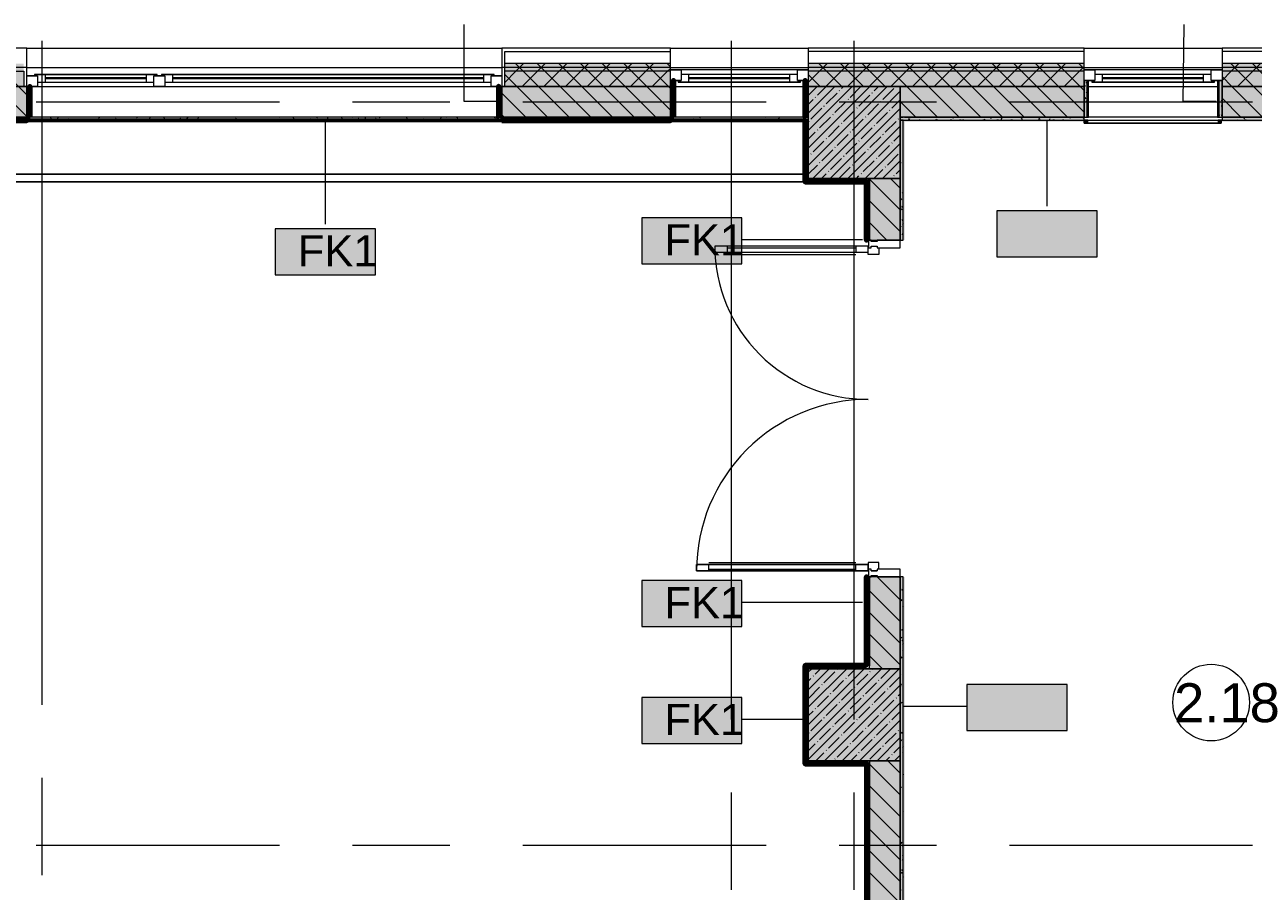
# Model space of a CAD drawing. Header units: millimetres. Extents: x -3817 to 677485, y -22715 to 103890.
# Drawn here: x 388329 to 396348, y 23766 to 29424 of the extents above; entities that cross this region are included whole.
import ezdxf

# ---------------------------------------------------------------- set-up
doc = ezdxf.new("R2010")
doc.units = ezdxf.units.MM
doc.layers.add('PDF _Геометрия', color=7, linetype='Continuous', true_color=0x1d1d1d)
doc.layers.add('PDF _Сплошная заливка', color=7, linetype='Continuous', true_color=0xffffff)
doc.layers.add('PDF _Текст', color=7, linetype='Continuous')
doc.styles.add('PDF GOST-Common', font='arial.ttf')

msp = doc.modelspace()

# ---------------------------------------------------------------- hatches: boundary and pattern name
at = {"layer": 'PDF _Сплошная заливка', "transparency": 33554559}
h = msp.add_hatch(color=256, dxfattribs=at)
h.paths.add_polyline_path([(412423.6, 29119), (412423.6, 29169), (407632.9, 29169), (407632.9, 29119), (412021.4, 29119)], flags=0)
h.paths.add_polyline_path([(405132.9, 29119), (405132.9, 29169), (403622.9, 29169), (403622.9, 29119), (404519.5, 29119)], flags=0)
h.paths.add_polyline_path([(401518.8, 29119), (401522.9, 29119), (401522.9, 29169), (396142.9, 29169), (396142.9, 29119), (400768.6, 29119)], flags=0)
h.paths.add_polyline_path([(392238.1, 29119), (392542.9, 29119), (392542.9, 29169), (391462.9, 29169), (391462.9, 29119)], flags=0)
h.paths.add_polyline_path([(383514.3, 29119), (384442.9, 29119), (384442.9, 29169), (383192.8, 29169), (383192.8, 29119)], flags=0)
h.paths.add_polyline_path([(393442.9, 29119), (395242.9, 29119), (395242.9, 29169), (393442.9, 29169)], flags=0)
h.paths.add_polyline_path([(388322.9, 29119), (388322.9, 29169), (387142.9, 29169), (387142.9, 29119), (388038.1, 29119)], flags=0)
h.paths.add_polyline_path([(376943.2, 29119), (378043.1, 29119), (378043.1, 29169), (376943.2, 29169)], flags=0)
h.paths.add_polyline_path([(376043.2, 29119), (376043.2, 29169), (374789.9, 29169), (374789.9, 29119), (376012.5, 29119)], flags=0)
h.paths.add_polyline_path([(382292.8, 29119), (382292.8, 29169), (381143.1, 29169), (381143.1, 29119), (382013.9, 29119)], flags=0)
h.paths.add_polyline_path([(371511.3, 29119), (371689.9, 29119), (371689.9, 29169), (369292.9, 29169), (369292.9, 29119), (370011, 29119)], flags=0)
h = msp.add_hatch(color=256, dxfattribs=at)
h.paths.add_polyline_path([(412423.6, 29019), (412423.6, 29119), (407632.9, 29119), (407632.9, 29019), (412021.4, 29019)], flags=0)
h.paths.add_polyline_path([(401322.9, 29019), (401522.9, 29019), (401522.9, 29119), (396142.9, 29119), (396142.9, 29019), (400822.9, 29019)], flags=0)
h.paths.add_polyline_path([(404032.9, 29019), (405132.9, 29019), (405132.9, 29119), (403622.9, 29119), (403622.9, 29019), (403769.4, 29019)], flags=0)
h.paths.add_polyline_path([(394042.9, 29019), (395242.9, 29019), (395242.9, 29119), (393442.9, 29119), (393442.9, 29019), (394016.9, 29019)], flags=0)
h.paths.add_polyline_path([(392542.9, 29019), (392542.9, 29119), (391462.9, 29119), (391462.9, 29019), (392516.6, 29019)], flags=0)
h.paths.add_polyline_path([(388038.1, 29019), (388322.9, 29019), (388322.9, 29119), (387142.9, 29119), (387142.9, 29019), (388015.4, 29019)], flags=0)
h.paths.add_polyline_path([(381143.1, 29019), (382292.8, 29019), (382292.8, 29119), (381143.1, 29119)], flags=0)
h.paths.add_polyline_path([(369342.9, 29019), (371689.9, 29019), (371689.9, 29119), (369342.9, 29119)], flags=0)
h.paths.add_polyline_path([(383514.3, 29019), (384442.9, 29019), (384442.9, 29119), (383192.8, 29119), (383192.8, 29019)], flags=0)
h.paths.add_polyline_path([(377647.7, 29019), (378043.1, 29019), (378043.1, 29119), (376943.2, 29119), (376943.2, 29019), (377512.8, 29019)], flags=0)
h.paths.add_polyline_path([(374789.9, 29019), (376043.2, 29019), (376043.2, 29119), (374789.9, 29119)], flags=0)
h = msp.add_hatch(color=256, dxfattribs=at)
h.paths.add_polyline_path([(411482.9, 28819), (411482.9, 29019), (408432.9, 29019), (408432.9, 28819), (411383.6, 28819)], flags=0)
h.paths.add_polyline_path([(404894.6, 28819), (405132.9, 28819), (405132.9, 29019), (404532.9, 29019), (404532.9, 28819), (404872.9, 28819)], flags=0)
h.paths.add_polyline_path([(407632.9, 28819), (407932.9, 28819), (407932.9, 29019), (407632.9, 29019), (407632.9, 28870)], flags=0)
h.paths.add_polyline_path([(400791.9, 28819), (400822.9, 28819), (400822.9, 29019), (398092.9, 29019), (398092.9, 28819), (400768.6, 28819)], flags=0)
h.paths.add_polyline_path([(401322.9, 28819), (401522.9, 28819), (401522.9, 29019), (401322.9, 29019), (401322.9, 28870)], flags=0)
h.paths.add_polyline_path([(397017.7, 28819), (397592.9, 28819), (397592.9, 29019), (396142.9, 29019), (396142.9, 28819)], flags=0)
h.paths.add_polyline_path([(403769.4, 28819), (404032.9, 28819), (404032.9, 29019), (403622.9, 29019), (403622.9, 28819)], flags=0)
h.paths.add_polyline_path([(394042.9, 28819), (395242.9, 28819), (395242.9, 29019), (394042.9, 29019)], flags=0)
h.paths.add_polyline_path([(384442.9, 28819), (384442.9, 29019), (383192.8, 29019), (383192.8, 28819), (383514.3, 28819)], flags=0)
h.paths.add_polyline_path([(392542.9, 28819), (392542.9, 29019), (391442.9, 29019), (391442.9, 28819), (392516.6, 28819)], flags=0)
h.paths.add_polyline_path([(387142.9, 28819), (388342.9, 28819), (388342.9, 29019), (387142.9, 29019)], flags=0)
h.paths.add_polyline_path([(381143.1, 28819), (382292.8, 28819), (382292.8, 29019), (381143.1, 29019)], flags=0)
h.paths.add_polyline_path([(377647.7, 28819), (378043.1, 28819), (378043.1, 29019), (377647.7, 29019)], flags=0)
for points in [[(388342.9, 28819), (388362.9, 28819), (388362.9, 29019), (388342.9, 29019), (388342.9, 28870)], [(394042.9, 28419), (394042.9, 29019), (393442.9, 29019), (393442.9, 28419), (394016.9, 28419)], [(393422.9, 28799), (393422.9, 28819), (388042.9, 28819), (388042.9, 28799), (393266.7, 28799)], [(393822.9, 24599), (393822.9, 24619), (393422.9, 24619), (393422.9, 24599), (393809.9, 24599)], [(393822.9, 19219), (393842.9, 19219), (393842.9, 24619), (393822.9, 24619), (393822.9, 19239)]]:
    msp.add_hatch(color=256, dxfattribs=at).paths.add_polyline_path(points)
h = msp.add_hatch(color=256, dxfattribs=at)
h.paths.add_polyline_path([(394042.9, 20719), (394062.9, 20719), (394062.9, 25819), (394042.9, 25819), (394042.9, 23730.8)], flags=0)
h.paths.add_polyline_path([(394042.9, 28017.7), (394062.9, 28017.7), (394062.9, 28799), (394042.9, 28799), (394042.9, 28402.8)], flags=0)
h = msp.add_hatch(color=256, dxfattribs=at)
h.paths.add_polyline_path([(393822.9, 25239), (393842.9, 25239), (393842.9, 25819), (393822.9, 25819), (393822.9, 25240)], flags=0)
h.paths.add_polyline_path([(393822.9, 28017.7), (393842.9, 28017.7), (393842.9, 28419), (393822.9, 28419), (393822.9, 28398)], flags=0)
h = msp.add_hatch(color=256, dxfattribs=at)
h.paths.add_polyline_path([(393842.9, 14219), (394042.9, 14219), (394042.9, 16969), (393842.9, 16969), (393842.9, 14239)], flags=0)
h.paths.add_polyline_path([(393842.9, 18419), (394042.9, 18419), (394042.9, 18619), (393842.9, 18619)], flags=0)
h.paths.add_polyline_path([(393906.7, 19219), (394042.9, 19219), (394042.9, 24619), (393842.9, 24619), (393842.9, 19219), (393906, 19219)], flags=0)
h.paths.add_polyline_path([(394042.9, 25219), (394042.9, 25819), (393842.9, 25819), (393842.9, 25219)], flags=0)
h.paths.add_polyline_path([(393842.9, 28017.7), (394042.9, 28017.7), (394042.9, 28419), (393842.9, 28419), (393842.9, 28402.8)], flags=0)

# ---------------------------------------------------------------- linework, layer by layer
at = {"layer": 'PDF _Геометрия', "color": 7, "lineweight": 9}
for points in [[(391427.3, 28920.9), (391197.9, 28920.9), (391197.9, 29423.8)], [(396105.2, 28920.8), (395888.5, 28920.8), (395896.7, 29423.8)], [(391462.9, 29019), (392238.1, 29019), (392542.9, 29019), (391747.7, 29019), (391462.9, 29019), (391442.9, 29019), (391462.9, 29019), (391462.9, 29119), (391462.9, 29169), (391462.9, 29249), (392238.1, 29249), (392542.9, 29249)], [(395242.9, 29249), (393442.9, 29249)], [(401522.9, 29249), (396142.9, 29249)], [(388342.9, 29144), (387142.9, 29144)], [(387142.9, 29119), (388038.1, 29119), (388322.9, 29119), (388322.9, 29019), (388342.9, 29019), (388322.9, 29019), (387447.7, 29019), (387142.9, 29019), (388038.1, 29019), (388322.9, 29019)], [(392542.9, 29144), (391442.9, 29144)], [(392542.9, 29169), (392238.1, 29169), (391462.9, 29169)], [(392542.9, 29119), (392238.1, 29119), (391462.9, 29119)], [(395242.9, 29169), (393442.9, 29169)], [(395242.9, 29144), (393442.9, 29144)], [(395242.9, 29119), (393442.9, 29119)], [(401522.9, 29169), (396142.9, 29169)], [(401522.9, 29144), (396142.9, 29144)], [(401522.9, 29119), (396142.9, 29119)], [(400791.9, 28819), (398092.9, 28819), (398092.9, 28519), (397592.9, 28519), (397592.9, 28819), (397592.9, 29019), (396142.9, 29019), (397592.9, 29019), (398092.9, 29019), (400822.9, 29019), (401322.9, 29019), (401522.9, 29019), (401322.9, 29019), (401322.9, 28819), (401322.9, 28519), (400822.9, 28519), (400822.9, 28819)], [(390291.3, 28792.2), (390291.3, 28120.6)], [(394062.9, 28017.7), (394062.9, 28799)], [(395000.6, 28794.5), (395000.6, 28238.7)], [(395242.9, 28780), (396137.4, 28780), (395242.9, 28780), (395242.9, 28800), (396137.4, 28800), (396137.4, 28780), (396137.4, 28790)], [(396142.9, 28799), (397298.5, 28799)], [(393422.9, 28399), (393822.9, 28399)], [(393796.8, 28019.8), (393009.9, 28019.8)], [(394042.9, 20719), (394042.9, 24619), (394042.9, 25219), (394042.9, 25819), (394042.9, 25219), (393842.9, 25219), (393842.9, 25239), (393842.9, 25819), (393842.9, 25239)], [(397983.9, 20739), (394071.9, 20739), (394062.9, 20739), (394062.9, 25819)], [(393796.8, 25652.6), (393009.9, 25652.6)], [(393821.9, 25239), (393442.9, 25239)], [(393842.9, 25219), (393442.9, 25219), (393442.9, 24619), (393842.9, 24619), (394042.9, 24619), (394042.9, 20719), (394062.9, 20719), (397992.9, 20719), (398012.9, 20719), (398092.9, 20719), (400822.9, 20719), (398092.9, 20719), (398092.9, 20739), (398092.9, 21769), (398092.9, 20739)], [(394067.4, 24974.3), (394478.3, 24974.3)], [(393422.4, 24889.2), (393009.9, 24889.2)], [(393422.9, 24599), (393809.9, 24599), (393822.9, 24599)], [(393822.9, 24598), (393822.9, 19239)]]:
    msp.add_lwpolyline(points, dxfattribs=at)
at = {"layer": 'PDF _Геометрия', "color": 253, "lineweight": 9, "true_color": 0xaaaaaa}
for points in [[(388442.9, 24983.7), (388442.9, 26817.1), (388442.9, 29317.1)], [(392942.9, 24888.6), (392942.9, 26817.1), (392942.9, 29317.1)], [(393742.9, 24888.6), (393742.9, 26817.1), (393742.9, 29317.1)], [(393442.9, 29129), (392542.9, 29129)], [(396142.9, 29129), (395242.9, 29129)], [(388412.9, 29089), (388342.9, 29089)], [(388462.9, 29079), (389122.9, 29079)], [(389122.9, 29069), (388462.9, 29069)], [(389242.9, 29089), (389172.9, 29089)], [(389292.9, 29079), (391322.9, 29079)], [(391322.9, 29069), (389292.9, 29069)], [(391442.9, 29089), (391372.9, 29089)], [(392542.9, 29059), (392612.9, 29059)], [(392662.9, 29079), (393322.9, 29079)], [(393322.9, 29069), (392662.9, 29069)], [(393372.9, 29059), (393442.9, 29059)], [(395242.9, 29059), (395312.9, 29059)], [(395362.9, 29079), (396022.9, 29079)], [(396022.9, 29069), (395362.9, 29069)], [(396072.9, 29059), (396142.9, 29059)], [(388342.9, 29019), (388362.9, 29019)], [(388363.9, 29019), (391421.9, 29019)], [(391422.9, 29019), (391442.9, 29019)], [(388405, 28919), (389992.5, 28919)], [(390468.8, 28919), (391103.8, 28919)], [(391580, 28919), (393167.5, 28919)], [(393643.8, 28919), (394278.8, 28919)], [(394755, 28919), (396342.5, 28919)], [(392912.9, 27977.7), (392912.9, 27937.7)], [(392912.9, 27967.7), (393752.9, 27967.7)], [(392912.9, 27923.7), (393752.9, 27923.7)], [(393752.9, 27977.7), (393752.9, 27937.7)], [(393902.9, 27967.7), (393902.9, 27922.7), (393832.9, 27922.7), (393832.9, 27977.7), (393835.9, 27977.7)], [(393852.9, 27977.7), (393892.9, 27977.7)], [(392794.2, 25913), (393752.9, 25913)], [(393902.9, 25869), (393902.9, 25914), (393832.9, 25914), (393832.9, 25859), (393835.9, 25859)], [(392794.2, 25859), (392794.2, 25899)], [(392794.2, 25869), (393752.9, 25869)], [(393752.9, 25859), (393752.9, 25899)], [(393852.9, 25859), (393892.9, 25859)], [(388442.9, 23872.4), (388442.9, 24507.4)], [(392942.9, 23777.3), (392942.9, 24412.3)], [(393742.9, 23777.3), (393742.9, 24412.3)], [(388405, 24069), (389992.5, 24069)], [(390468.8, 24069), (391103.8, 24069)], [(391580, 24069), (393167.5, 24069)], [(393643.8, 24069), (394278.8, 24069)], [(394755, 24069), (396342.5, 24069)]]:
    msp.add_lwpolyline(points, dxfattribs=at)
at = {"layer": 'PDF _Геометрия', "color": 9, "lineweight": 9, "true_color": 0xc0c0c0}
for points in [[(388063.9, 28819), (388342.9, 28819), (388342.9, 29019), (388342.9, 29269), (387142.9, 29269), (387142.9, 29019), (387142.9, 28819), (382042.9, 28819), (382042.9, 28799), (382042.9, 28419), (381442.9, 28419), (381442.9, 28819), (382062.9, 28819)], [(388342.9, 29019), (388342.9, 29269), (391442.9, 29269), (391442.9, 29019)], [(392542.9, 29059), (392542.9, 29269), (393442.9, 29269), (393442.9, 29059)], [(394071.9, 28819), (395242.9, 28819), (395242.9, 29019), (395242.9, 29269), (393442.9, 29269), (393442.9, 29019), (394042.9, 29019), (394042.9, 28819), (394062.9, 28819)], [(395242.9, 29059), (395242.9, 29269), (396142.9, 29269), (396142.9, 29059)], [(401522.9, 29269), (396142.9, 29269), (396142.9, 29019), (396142.9, 28819), (397592.9, 28819)], [(388363.9, 29019), (391421.9, 29019)], [(392563.9, 29019), (393421.9, 29019)], [(395271.9, 29019), (396113.9, 29019)], [(394062.9, 28799), (394042.9, 28799), (394042.9, 28419), (393842.9, 28419), (393822.9, 28419), (393442.9, 28419), (393442.9, 28819), (393422.9, 28819), (388042.9, 28819), (388042.9, 28799), (388042.9, 28419), (387442.9, 28419), (387442.9, 28819), (388062.9, 28819)], [(387442.9, 28399), (388042.9, 28399), (388062.9, 28399), (388062.9, 28799), (393422.9, 28799), (393422.9, 28419), (393422.9, 28399)], [(391442.9, 28799), (388342.9, 28799)], [(391421.9, 28819), (388363.9, 28819)], [(393422.9, 28799), (392542.9, 28799)], [(393421.9, 28819), (393266.7, 28819)], [(396113.9, 28819), (395271.9, 28819)], [(397318.5, 28819), (396142.9, 28819), (396142.9, 28799), (396137.4, 28799)], [(388063.9, 28448), (393421.9, 28448), (388063.9, 28448), (388063.9, 28398)], [(388063.9, 28398), (393443.4, 28398), (388063.9, 28398)], [(393822.9, 28398), (393822.9, 28017.7), (393842.9, 28017.7), (394042.9, 28017.7), (394062.9, 28017.7)], [(394062.9, 25819), (394042.9, 25819), (393842.9, 25819), (393822.9, 25819), (393822.9, 25240)], [(393442.9, 25239), (393422.9, 25239), (393422.9, 24619), (393422.9, 24599)]]:
    msp.add_lwpolyline(points, dxfattribs=at)
for points in [[(391442.9, 29019), (391442.9, 28819), (392542.9, 28819), (392542.9, 29019), (392542.9, 29269), (391442.9, 29269)], [(392562.9, 28819), (392562.9, 29059), (392542.9, 29059), (392542.9, 28819)], [(393442.9, 28819), (393442.9, 29059), (393422.9, 29059), (393422.9, 28819)], [(395262.9, 28819), (395262.9, 29059), (395242.9, 29059), (395242.9, 28819)], [(395271.9, 28819), (395271.9, 29059), (395262.9, 29059), (395262.9, 28819)], [(396122.9, 28819), (396122.9, 29059), (396113.9, 29059), (396113.9, 28819)], [(396142.9, 28819), (396142.9, 29059), (396122.9, 29059), (396122.9, 28819)], [(388362.9, 28819), (388362.9, 29019), (388342.9, 29019), (388342.9, 28819)], [(391442.9, 28819), (391442.9, 29019), (391422.9, 29019), (391422.9, 28819)], [(395242.9, 28819), (394042.9, 28819), (394042.9, 28799), (395242.9, 28799)], [(394042.9, 24619), (393842.9, 24619), (393842.9, 19219), (393842.9, 24619), (393822.9, 24619), (393442.9, 24619), (393442.9, 25219), (393842.9, 25219), (394042.9, 25219)]]:
    msp.add_lwpolyline(points, close=True, dxfattribs=at)
at = {"layer": 'PDF _Геометрия', "lineweight": 9}
for points in [[(388342.9, 28823.1), (388147, 29019), (388047, 29119), (387997, 29169)], [(388342.9, 28964.5), (388288.4, 29019), (388188.4, 29119), (388138.4, 29169)], [(391462.9, 29046.6), (391535.3, 29119), (391585.3, 29169)], [(391882.5, 28819), (391682.5, 29019), (391582.5, 29119), (391532.5, 29169)], [(391576.7, 29019), (391676.7, 29119), (391726.7, 29169)], [(392023.9, 28819), (391823.9, 29019), (391723.9, 29119), (391673.9, 29169)], [(391718.1, 29019), (391818.1, 29119), (391868.1, 29169)], [(392165.4, 28819), (391965.3, 29019), (391865.4, 29119), (391815.4, 29169)], [(391859.5, 29019), (391959.5, 29119), (392009.5, 29169)], [(392306.8, 28819), (392106.8, 29019), (392006.8, 29119), (391956.8, 29169)], [(392001, 29019), (392101, 29119), (392151, 29169)], [(392448.2, 28819), (392248.2, 29019), (392148.2, 29119), (392098.2, 29169)], [(392142.4, 29019), (392242.4, 29119), (392292.4, 29169)], [(392542.9, 28865.7), (392389.6, 29019), (392289.6, 29119), (392239.6, 29169)], [(392283.8, 29019), (392383.8, 29119), (392433.8, 29169)], [(392542.9, 29007.1), (392531, 29019), (392431, 29119), (392381, 29169)], [(392425.2, 29019), (392525.2, 29119), (392542.9, 29136.7)], [(392542.9, 29148.6), (392522.5, 29169)], [(393442.9, 29046.7), (393515.2, 29119), (393565.2, 29169)], [(393662.4, 29019), (393562.4, 29119), (393512.4, 29169)], [(393556.6, 29019), (393656.6, 29119), (393706.6, 29169)], [(393803.8, 29019), (393703.8, 29119), (393653.8, 29169)], [(393698, 29019), (393798, 29119), (393848, 29169)], [(393945.2, 29019), (393845.2, 29119), (393795.2, 29169)], [(393839.4, 29019), (393939.4, 29119), (393989.4, 29169)], [(394286.7, 28819), (394086.7, 29019), (393986.7, 29119), (393936.7, 29169)], [(393980.9, 29019), (394080.9, 29119), (394130.9, 29169)], [(394428.1, 28819), (394228.1, 29019), (394128.1, 29119), (394078.1, 29169)], [(394122.3, 29019), (394222.3, 29119), (394272.3, 29169)], [(394569.5, 28819), (394369.5, 29019), (394269.5, 29119), (394219.5, 29169)], [(394263.7, 29019), (394363.7, 29119), (394413.7, 29169)], [(394710.9, 28819), (394510.9, 29019), (394410.9, 29119), (394360.9, 29169)], [(394405.1, 29019), (394505.1, 29119), (394555.1, 29169)], [(394852.4, 28819), (394652.4, 29019), (394552.4, 29119), (394502.4, 29169)], [(394546.6, 29019), (394646.6, 29119), (394696.6, 29169)], [(394993.8, 28819), (394793.8, 29019), (394693.8, 29119), (394643.8, 29169)], [(394688, 29019), (394788, 29119), (394838, 29169)], [(395135.2, 28819), (394935.2, 29019), (394835.2, 29119), (394785.2, 29169)], [(394829.4, 29019), (394929.4, 29119), (394979.4, 29169)], [(395242.9, 28852.7), (395076.6, 29019), (394976.6, 29119), (394926.6, 29169)], [(394970.8, 29019), (395070.8, 29119), (395120.8, 29169)], [(395242.9, 28994.2), (395218, 29019), (395118, 29119), (395068, 29169)], [(395112.2, 29019), (395212.2, 29119), (395242.9, 29149.7)], [(395242.9, 29135.6), (395209.5, 29169)], [(396142.9, 29059.7), (396202.2, 29119), (396252.2, 29169)], [(396549.4, 28819), (396349.4, 29019), (396249.4, 29119), (396199.4, 29169)], [(396243.6, 29019), (396343.6, 29119), (396393.6, 29169)], [(396690.8, 28819), (396490.8, 29019), (396390.8, 29119), (396340.8, 29169)], [(391741.1, 28819), (391541.1, 29019), (391462.9, 29097.2)], [(393521, 29019), (393442.9, 29097.1)], [(396408, 28819), (396208, 29019), (396142.9, 29084.1)], [(391599.7, 28819), (391442.9, 28975.8)], [(393442.9, 28960.1), (393501.8, 29019)], [(393442.9, 28846.1), (393615.8, 29019)], [(393442.9, 28732), (393729.9, 29019)], [(393442.9, 28618), (393843.9, 29019)], [(393442.9, 28503.9), (393958, 29019)], [(393472, 28419), (394042.9, 28989.9)], [(393488.5, 28948.7), (393490.9, 28951)], [(393502.7, 28962.9), (393558.8, 29019)], [(393559.8, 28905.9), (393631, 28977.2)], [(393645.3, 28991.4), (393647.7, 28993.8)], [(393659.6, 29005.7), (393672.9, 29019)], [(393716.6, 28948.7), (393786.9, 29019)], [(393773.6, 28891.7), (393844.9, 28962.9)], [(393859.1, 28977.2), (393861.5, 28979.6)], [(393873.4, 28991.4), (393901, 29019)], [(393930.4, 28934.4), (394001.7, 29005.7)], [(393442.9, 28903.1), (393474.2, 28934.4)], [(393460, 28806.1), (393531.2, 28877.4)], [(393545.5, 28891.7), (393547.9, 28894)], [(393586.1, 28419), (394042.9, 28875.8)], [(393616.8, 28848.9), (393688.1, 28920.2)], [(393702.3, 28934.4), (393704.7, 28936.8)], [(393759.3, 28877.4), (393761.7, 28879.8)], [(393830.6, 28834.6), (393901.9, 28905.9)], [(393916.2, 28920.2), (393918.5, 28922.5)], [(393987.4, 28877.4), (394042.9, 28932.8)], [(394145.2, 28819), (394042.9, 28921.4)], [(396266.6, 28819), (396142.9, 28942.7)], [(391458.2, 28819), (391442.9, 28834.4)], [(393445.7, 28791.9), (393448.1, 28794.2)], [(393517, 28749.1), (393588.3, 28820.4)], [(393602.5, 28834.6), (393604.9, 28837)], [(393673.8, 28791.9), (393745.1, 28863.1)], [(393730.8, 28734.8), (393802.1, 28806.1)], [(393816.4, 28820.4), (393818.7, 28822.7)], [(393887.7, 28777.6), (393958.9, 28848.9)], [(393944.7, 28720.6), (394016, 28791.9)], [(393973.2, 28863.1), (393975.6, 28865.5)], [(394030.2, 28806.1), (394032.6, 28808.5)], [(393442.9, 28675), (393488.5, 28720.6)], [(393502.7, 28734.8), (393505.1, 28737.2)], [(393574, 28692.1), (393645.3, 28763.3)], [(393659.6, 28777.6), (393661.9, 28780)], [(393700.1, 28419), (394042.9, 28761.8)], [(393716.6, 28720.6), (393719, 28722.9)], [(393787.9, 28677.8), (393859.1, 28749.1)], [(393873.4, 28763.3), (393875.8, 28765.7)], [(393474.2, 28592.3), (393545.5, 28663.6)], [(393559.8, 28677.8), (393562.1, 28680.2)], [(393631, 28635), (393702.3, 28706.3)], [(393688.1, 28578), (393759.3, 28649.3)], [(393773.6, 28663.6), (393776, 28665.9)], [(393814.2, 28419), (394042.9, 28647.7)], [(393844.9, 28620.8), (393916.2, 28692.1)], [(393901.9, 28563.8), (393973.2, 28635)], [(393930.4, 28706.3), (393932.8, 28708.7)], [(393987.4, 28649.3), (393989.8, 28651.7)], [(394001.7, 28663.6), (394042.9, 28704.7)], [(393442.9, 28560.9), (393445.7, 28563.8)], [(393460, 28578), (393462.3, 28580.4)], [(393531.2, 28535.2), (393602.5, 28606.5)], [(393588.3, 28478.2), (393659.6, 28549.5)], [(393616.8, 28620.8), (393619.2, 28623.2)], [(393673.8, 28563.8), (393676.2, 28566.1)], [(393745.1, 28521), (393816.4, 28592.3)], [(393830.6, 28606.5), (393833, 28608.9)], [(393887.7, 28549.5), (393890, 28551.9)], [(393958.9, 28506.7), (394030.2, 28578)], [(393442.9, 28446.9), (393502.7, 28506.7)], [(393517, 28521), (393519.4, 28523.4)], [(393645.3, 28421.2), (393716.6, 28492.5)], [(393730.8, 28506.7), (393733.2, 28509.1)], [(393802.1, 28464), (393873.4, 28535.2)], [(393871.2, 28419), (393930.4, 28478.2)], [(393928.2, 28419), (394042.9, 28533.7)], [(393944.7, 28492.5), (393947, 28494.8)], [(394016, 28449.7), (394042.9, 28476.6)], [(393529.1, 28419), (393559.8, 28449.7)], [(393574, 28464), (393576.4, 28466.3)], [(393757.2, 28419), (393773.6, 28435.5)], [(393787.9, 28449.7), (393790.2, 28452.1)], [(394042.9, 28214.3), (393842.9, 28414.3)], [(394042.9, 28355.7), (393979.6, 28419)], [(393985.3, 28419), (393987.4, 28421.2)], [(394001.7, 28435.5), (394004.1, 28437.8)], [(394042.3, 28419), (394042.9, 28419.6)], [(394042.9, 28072.8), (393842.9, 28272.8)], [(393956.6, 28017.7), (393842.9, 28131.4)], [(394042.9, 25668.7), (393892.6, 25819)], [(394042.9, 25810.1), (394034, 25819)], [(394042.9, 25527.2), (393842.9, 25727.3)], [(394042.9, 25385.8), (393842.9, 25585.8)], [(394042.9, 25244.4), (393842.9, 25444.4)], [(393926.9, 25219), (393842.9, 25303)], [(393442.9, 25196.5), (393465.4, 25219)], [(393442.9, 25082.4), (393579.5, 25219)], [(393442.9, 24968.4), (393693.5, 25219)], [(393442.9, 24854.3), (393807.6, 25219)], [(393442.9, 24740.3), (393921.6, 25219)], [(393442.9, 24626.2), (394035.7, 25219)], [(393488.5, 25185.1), (393522.4, 25219)], [(393545.5, 25128), (393616.8, 25199.3)], [(393631, 25213.6), (393633.4, 25215.9)], [(393702.3, 25170.8), (393750.5, 25219)], [(393759.3, 25113.8), (393830.6, 25185.1)], [(393844.9, 25199.3), (393847.3, 25201.7)], [(393859.1, 25213.6), (393864.6, 25219)], [(393916.2, 25156.5), (393978.6, 25219)], [(393442.9, 25139.5), (393460, 25156.5)], [(393474.2, 25170.8), (393476.6, 25173.2)], [(393531.2, 25113.8), (393533.6, 25116.1)], [(393549.7, 24619), (394042.9, 25112.2)], [(393602.5, 25071), (393673.8, 25142.3)], [(393688.1, 25156.5), (393690.4, 25158.9)], [(393745.1, 25099.5), (393747.5, 25101.9)], [(393816.4, 25056.7), (393887.7, 25128)], [(393901.9, 25142.3), (393904.3, 25144.7)], [(393973.2, 25099.5), (394042.9, 25169.2)], [(393445.7, 25028.2), (393517, 25099.5)], [(393502.7, 24971.2), (393574, 25042.5)], [(393588.3, 25056.7), (393590.6, 25059.1)], [(393659.6, 25014), (393730.8, 25085.3)], [(393716.6, 24957), (393787.9, 25028.2)], [(393802.1, 25042.5), (393804.5, 25044.9)], [(393873.4, 24999.7), (393944.7, 25071)], [(393958.9, 25085.3), (393961.3, 25087.6)], [(394016, 25028.2), (394018.3, 25030.6)], [(394030.2, 25042.5), (394042.9, 25055.2)], [(393442.9, 24911.4), (393474.2, 24942.7)], [(393488.5, 24957), (393490.9, 24959.3)], [(393559.8, 24914.2), (393631, 24985.5)], [(393645.3, 24999.7), (393647.7, 25002.1)], [(393663.8, 24619), (394042.9, 24998.1)], [(393702.3, 24942.7), (393704.7, 24945.1)], [(393773.6, 24899.9), (393844.9, 24971.2)], [(393859.1, 24985.5), (393861.5, 24987.8)], [(393930.4, 24942.7), (394001.7, 25014)], [(393987.4, 24885.7), (394042.9, 24941.1)], [(393460, 24814.4), (393531.2, 24885.7)], [(393545.5, 24899.9), (393547.9, 24902.3)], [(393616.8, 24857.2), (393688.1, 24928.4)], [(393673.8, 24800.1), (393745.1, 24871.4)], [(393759.3, 24885.7), (393761.7, 24888)], [(393777.8, 24619), (394042.9, 24884.1)], [(393830.6, 24842.9), (393901.9, 24914.2)], [(393916.2, 24928.4), (393918.5, 24930.8)], [(393973.2, 24871.4), (393975.6, 24873.8)], [(393445.7, 24800.1), (393448.1, 24802.5)], [(393517, 24757.4), (393588.3, 24828.6)], [(393602.5, 24842.9), (393604.9, 24845.3)], [(393659.6, 24785.9), (393661.9, 24788.2)], [(393730.8, 24743.1), (393802.1, 24814.4)], [(393816.4, 24828.6), (393818.7, 24831)], [(393887.7, 24785.9), (393958.9, 24857.2)], [(393944.7, 24728.9), (394016, 24800.1)], [(394030.2, 24814.4), (394032.6, 24816.8)], [(393442.9, 24683.3), (393488.5, 24728.9)], [(393502.7, 24743.1), (393505.1, 24745.5)], [(393574, 24700.3), (393645.3, 24771.6)], [(393631, 24643.3), (393702.3, 24714.6)], [(393716.6, 24728.9), (393719, 24731.2)], [(393787.9, 24686.1), (393859.1, 24757.4)], [(393844.9, 24629.1), (393916.2, 24700.3)], [(393873.4, 24771.6), (393875.8, 24774)], [(393891.9, 24619), (394042.9, 24770)], [(393930.4, 24714.6), (393932.8, 24717)], [(394001.7, 24671.8), (394042.9, 24713)], [(393492.7, 24619), (393545.5, 24671.8)], [(393559.8, 24686.1), (393562.1, 24688.5)], [(393616.8, 24629.1), (393619.2, 24631.4)], [(393720.8, 24619), (393759.3, 24657.6)], [(393773.6, 24671.8), (393776, 24674.2)], [(393948.9, 24619), (393973.2, 24643.3)], [(393987.4, 24657.6), (393989.8, 24659.9)], [(394005.9, 24619), (394042.9, 24656)], [(394042.9, 24395.9), (393842.9, 24595.9)], [(394042.9, 24537.3), (393961.2, 24619)], [(394042.9, 24254.5), (393842.9, 24454.5)], [(394042.9, 24113), (393842.9, 24313)], [(394042.9, 23971.6), (393842.9, 24171.6)], [(394042.9, 23830.2), (393842.9, 24030.2)], [(394042.9, 23688.8), (393842.9, 23888.8)]]:
    msp.add_lwpolyline(points, dxfattribs=at)
at = {"layer": 'PDF _Геометрия', "color": 116, "lineweight": 13, "true_color": 0x008040}
for points in [[(388342.9, 29144), (391442.9, 29144)], [(392542.9, 29144), (393442.9, 29144)], [(395242.9, 29144), (396142.9, 29144)]]:
    msp.add_lwpolyline(points, dxfattribs=at)
at = {"layer": 'PDF _Геометрия', "color": 253, "lineweight": 13, "true_color": 0xaaaaaa}
for points in [[(392612.9, 29129), (392612.9, 29059), (392542.9, 29059), (392542.9, 29129)], [(393442.9, 29129), (393442.9, 29059), (393372.9, 29059), (393372.9, 29129)], [(395312.9, 29129), (395312.9, 29059), (395242.9, 29059), (395242.9, 29129)], [(396142.9, 29129), (396142.9, 29059), (396072.9, 29059), (396072.9, 29129)], [(388342.9, 29019), (388342.9, 29089), (388412.9, 29089), (388412.9, 29019)], [(389192.9, 29099), (388392.9, 29099), (388392.9, 29089), (388412.9, 29089), (388412.9, 29049), (389172.9, 29049), (389172.9, 29089), (389192.9, 29089)], [(389172.9, 29019), (389172.9, 29089), (389242.9, 29089), (389242.9, 29019)], [(391392.9, 29099), (389222.9, 29099), (389222.9, 29089), (389242.9, 29089), (389242.9, 29049), (391372.9, 29049), (391372.9, 29089), (391392.9, 29089)], [(391372.9, 29019), (391372.9, 29089), (391442.9, 29089), (391442.9, 29019)], [(392592.9, 29049), (393392.9, 29049), (393392.9, 29059), (393372.9, 29059), (393372.9, 29099), (392612.9, 29099), (392612.9, 29059), (392592.9, 29059)], [(395292.9, 29049), (396092.9, 29049), (396092.9, 29059), (396072.9, 29059), (396072.9, 29099), (395312.9, 29099), (395312.9, 29059), (395292.9, 29059)]]:
    msp.add_lwpolyline(points, close=True, dxfattribs=at)
for points in [[(388392.9, 29099), (389192.9, 29099)], [(388462.9, 29099), (388462.9, 29049)], [(389122.9, 29099), (389122.9, 29049)], [(389222.9, 29099), (391392.9, 29099)], [(389292.9, 29099), (389292.9, 29049)], [(391322.9, 29099), (391322.9, 29049)], [(393392.9, 29049), (392592.9, 29049)], [(392662.9, 29049), (392662.9, 29099)], [(393322.9, 29049), (393322.9, 29099)], [(396092.9, 29049), (395292.9, 29049)], [(395362.9, 29049), (395362.9, 29099)], [(396022.9, 29049), (396022.9, 29099)]]:
    msp.add_lwpolyline(points, dxfattribs=at)
at = {"layer": 'PDF _Геометрия', "color": 253, "lineweight": 9, "true_color": 0x9b9b9b}
for points in [[(392547.6, 29038.7), (392542.9, 29030.6)], [(395253.3, 29046.2), (395262.9, 29046.2)], [(388342.9, 28954.8), (388344.4, 28954.8)], [(391439.7, 29009.6), (391434.7, 29000.9)], [(392542.9, 29015.7), (392550.6, 29015.7)], [(392558.7, 28997.1), (392553.7, 28988.4)], [(393424.5, 29015.7), (393434.5, 29015.7)], [(395250.7, 29026.7), (395245.6, 29018)], [(395261.8, 28985.1), (395256.8, 28976.3)], [(388342.9, 28893.8), (388344.4, 28893.8)], [(391433.6, 28914.6), (391428.6, 28923.3)], [(391435.6, 28941.6), (391430.6, 28932.9)], [(391442.9, 28893.2), (391441.8, 28891.3)], [(392552.6, 28927.2), (392547.6, 28935.9)], [(393424.5, 28924.3), (393434.5, 28924.3)], [(393441.1, 28912.2), (393436.1, 28920.9)], [(395255.7, 28939.2), (395250.6, 28947.9)], [(395253.3, 28924.3), (395262.9, 28924.3)], [(396137.2, 28893.8), (396142.9, 28893.8)], [(396142.9, 28926.5), (396139.2, 28933)], [(388334.3, 28802.4), (388344.4, 28802.4)], [(388338.1, 28819), (388337.6, 28818.1)], [(388352.8, 28825.3), (388347.7, 28834)], [(388395.3, 28802.4), (388405.3, 28802.4)], [(388462.4, 28818.2), (388462, 28819)], [(388504.1, 28807.1), (388499.1, 28815.8)], [(388505, 28803.4), (388502.5, 28799)], [(388546.7, 28814.6), (388541.7, 28805.9)], [(388547.7, 28802.4), (388557.7, 28802.4)], [(388614.7, 28810.5), (388609.7, 28801.8)], [(388639.1, 28802.4), (388649.2, 28802.4)], [(388730.6, 28802.4), (388740.6, 28802.4)], [(388817.9, 28812.2), (388813.9, 28819)], [(388860.5, 28809.4), (388855.4, 28800.7)], [(388885.9, 28816.3), (388884.3, 28819)], [(388913.5, 28802.4), (388923.5, 28802.4)], [(388927.5, 28805.2), (388922.5, 28813.9)], [(388928.5, 28805.3), (388924.8, 28799)], [(388966.3, 28799), (388964.1, 28802.7)], [(389004.9, 28802.4), (389014.9, 28802.4)], [(389063.6, 28813.3), (389060.3, 28819)], [(389065.8, 28802.4), (389075.9, 28802.4)], [(389147.6, 28819), (389142.8, 28810.8)], [(389218.2, 28802.4), (389228.3, 28802.4)], [(389241.3, 28810.3), (389236.3, 28819)], [(389282.9, 28799.2), (389277.9, 28807.9)], [(389309.7, 28802.4), (389319.7, 28802.4)], [(389351, 28803.3), (389345.9, 28812)], [(389351.9, 28807.2), (389347.2, 28799)], [(389388.6, 28799), (389387.6, 28800.8)], [(389393.6, 28818.4), (389388.5, 28809.7)], [(389401.1, 28802.4), (389411.2, 28802.4)], [(389461.6, 28814.3), (389456.6, 28805.6)], [(389528.7, 28800.3), (389523.6, 28809)], [(389584, 28802.4), (389594.1, 28802.4)], [(389675.4, 28802.4), (389685.5, 28802.4)], [(389705.4, 28799), (389701.3, 28806)], [(389707.3, 28813.2), (389702.3, 28804.5)], [(389736.4, 28802.4), (389746.5, 28802.4)], [(389775.4, 28809.1), (389770.3, 28800.4)], [(389888.8, 28802.4), (389898.9, 28802.4)], [(389980.3, 28802.4), (389990.3, 28802.4)], [(389992.2, 28819), (389989.7, 28814.5)], [(390046.5, 28817.7), (390045.8, 28819)], [(390071.7, 28802.4), (390081.7, 28802.4)], [(390088.2, 28806.5), (390083.1, 28815.3)], [(390157.2, 28799.8), (390156.7, 28799)], [(390198.8, 28811), (390193.8, 28802.3)], [(390238.6, 28819), (390235.4, 28813.5)], [(390254.6, 28802.4), (390264.6, 28802.4)], [(390308.5, 28818.1), (390303.4, 28809.4)], [(390346, 28802.4), (390356.1, 28802.4)], [(390401.9, 28811.7), (390397.7, 28819)], [(390407, 28802.4), (390417, 28802.4)], [(390470, 28815.8), (390468.1, 28819)], [(390511.6, 28804.6), (390506.6, 28813.4)], [(390550.1, 28799), (390548.2, 28802.2)], [(390554.2, 28817), (390549.2, 28808.3)], [(390559.4, 28802.4), (390569.4, 28802.4)], [(390622.2, 28812.9), (390617.2, 28804.2)], [(390647.7, 28812.8), (390644.1, 28819)], [(390650.8, 28802.4), (390660.9, 28802.4)], [(390742.3, 28802.4), (390752.3, 28802.4)], [(390825.4, 28809.8), (390820.3, 28818.5)], [(390836.9, 28819), (390836.5, 28818.3)], [(390866.8, 28799), (390862, 28807.4)], [(390925.1, 28802.4), (390935.2, 28802.4)], [(390935, 28802.8), (390930, 28811.5)], [(390972.4, 28799), (390971.6, 28800.3)], [(391004, 28803.6), (391001.4, 28799)], [(391016.6, 28802.4), (391026.6, 28802.4)], [(391045.7, 28814.8), (391040.6, 28806.1)], [(391077.5, 28802.4), (391087.6, 28802.4)], [(391083.3, 28819), (391082.3, 28817.2)], [(391112.7, 28799.8), (391107.7, 28808.5)], [(391153.7, 28819), (391150.3, 28813.2)], [(391229.9, 28802.4), (391240, 28802.4)], [(391249.8, 28802.5), (391247.7, 28799)], [(391289.2, 28799), (391285.4, 28805.5)], [(391321.4, 28802.4), (391331.4, 28802.4)], [(391400.1, 28819), (391396, 28812.1)], [(391412.8, 28802.4), (391422.9, 28802.4)], [(391469.1, 28816.7), (391464.1, 28808)], [(391595.7, 28802.4), (391605.7, 28802.4)], [(391630.6, 28817.2), (391629.6, 28819)], [(391672.2, 28806), (391667.2, 28814.7)], [(391687.1, 28802.4), (391697.2, 28802.4)], [(391748.1, 28802.4), (391758.1, 28802.4)], [(391850.9, 28807.4), (391846, 28799)], [(391892.5, 28818.6), (391887.5, 28809.9)], [(391900.5, 28802.4), (391910.5, 28802.4)], [(391986, 28811.2), (391981.5, 28819)], [(391991.9, 28802.4), (392002, 28802.4)], [(391998.4, 28819), (391997.2, 28816.9)], [(392054, 28815.3), (392051.9, 28819)], [(392083.4, 28802.4), (392093.4, 28802.4)], [(392095.7, 28804.1), (392090.7, 28812.9)], [(392096.6, 28806.3), (392092.4, 28799)], [(392133.8, 28799), (392132.3, 28801.7)], [(392164.7, 28802.3), (392162.8, 28799)], [(392231.7, 28812.3), (392227.9, 28819)], [(392244.7, 28819), (392242.9, 28815.9)], [(392266.2, 28802.4), (392276.3, 28802.4)], [(392315.1, 28819), (392311, 28811.8)], [(392357.7, 28802.4), (392367.7, 28802.4)], [(392409.5, 28809.3), (392404.4, 28818)], [(392410.4, 28801.2), (392409.2, 28799)], [(392418.6, 28802.4), (392428.7, 28802.4)], [(392450.6, 28799), (392446.1, 28806.9)], [(392519.1, 28802.2), (392514.1, 28811)], [(392542.9, 28832.8), (392550.6, 28832.8)], [(392556.2, 28799), (392555.7, 28799.8)], [(392571, 28802.4), (392581.1, 28802.4)], [(392662.5, 28802.4), (392672.5, 28802.4)], [(392696.8, 28799.3), (392691.8, 28808)], [(392697.8, 28811.2), (392692.8, 28802.5)], [(392737.5, 28819), (392734.4, 28813.7)], [(392753.9, 28802.4), (392764, 28802.4)], [(392791.3, 28818.6), (392791, 28819)], [(392872.9, 28799), (392869.5, 28805)], [(392936.8, 28802.4), (392946.9, 28802.4)], [(392943.5, 28810.1), (392938.5, 28801.4)], [(393011.6, 28806), (393007.5, 28799)], [(393028.2, 28802.4), (393038.3, 28802.4)], [(393089.2, 28802.4), (393099.3, 28802.4)], [(393159.8, 28819), (393157.8, 28815.6)], [(393214.7, 28816.7), (393213.4, 28819)], [(393241.6, 28802.4), (393251.7, 28802.4)], [(393256.3, 28805.5), (393251.3, 28814.2)], [(393257.3, 28804.9), (393253.9, 28799)], [(393325.3, 28800.9), (393324.2, 28799)], [(393333, 28802.4), (393343.1, 28802.4)], [(393423.8, 28849.6), (393422.9, 28847.9)], [(393424.5, 28802.4), (393434.5, 28802.4)], [(393442.9, 28848.2), (393440.2, 28852.9)], [(394095, 28802.4), (394105.1, 28802.4)], [(394103.2, 28801.7), (394098.2, 28810.5)], [(394104.2, 28808.7), (394099.1, 28800)], [(394140, 28799), (394139.8, 28799.3)], [(394172.2, 28804.7), (394168.9, 28799)], [(394280.8, 28799), (394275.9, 28807.5)], [(394277.9, 28802.4), (394288, 28802.4)], [(394369.4, 28802.4), (394379.4, 28802.4)], [(394375.3, 28818.1), (394374.8, 28819)], [(394391.5, 28818.8), (394386.5, 28810.1)], [(394430.3, 28802.4), (394440.4, 28802.4)], [(394456.7, 28799), (394453.6, 28804.5)], [(394582.7, 28802.4), (394592.8, 28802.4)], [(394595.6, 28806.6), (394591.3, 28799)], [(394637.3, 28817.7), (394632.2, 28809)], [(394674.2, 28802.4), (394684.2, 28802.4)], [(394705.3, 28813.6), (394700.3, 28804.9)], [(394765.6, 28802.4), (394775.7, 28802.4)], [(394798.8, 28816.2), (394797.1, 28819)], [(394840.4, 28805), (394835.4, 28813.7)], [(394951, 28812.5), (394946, 28803.8)], [(394948.5, 28802.4), (394958.5, 28802.4)], [(395019.1, 28808.4), (395014, 28799.7)], [(395039.9, 28802.4), (395050, 28802.4)], [(395100.9, 28802.4), (395110.9, 28802.4)], [(395154.2, 28810.2), (395149.1, 28818.9)], [(395222.2, 28814.3), (395219.5, 28819)], [(395236.3, 28819), (395233.4, 28813.9)], [(396126.9, 28837.5), (396122.9, 28830.6)], [(396137.2, 28832.8), (396142.9, 28832.8)], [(396247.7, 28803), (396245.5, 28799)], [(396289.4, 28814.1), (396284.4, 28805.4)], [(396289.6, 28802.4), (396299.7, 28802.4)], [(396327.4, 28819), (396326, 28816.6)], [(393430.9, 28739.9), (393425.9, 28731.2)], [(393438.1, 28734.5), (393433.1, 28743.2)], [(394042.9, 28741.4), (394044.1, 28741.4)], [(393427, 28692.9), (393422.9, 28699.9)], [(393424.5, 28680.4), (393434.5, 28680.4)], [(393431, 28624.8), (393426, 28633.5)], [(394043.3, 28661.6), (394042.9, 28662.4)], [(393424.5, 28589), (393434.5, 28589)], [(393435.1, 28556.8), (393430.1, 28565.5)], [(394042.9, 28619.5), (394044.1, 28619.5)], [(393424, 28515.2), (393422.9, 28517)], [(393429.8, 28494.2), (393424.8, 28485.5)], [(394046.2, 28525.4), (394042.9, 28519.7)], [(394042.9, 28497.6), (394044.1, 28497.6)], [(394062.9, 28505.8), (394061.7, 28507.8)], [(393424.5, 28467.1), (393434.5, 28467.1)], [(393441, 28452.5), (393435.9, 28443.8)], [(393455, 28406.1), (393465, 28406.1)], [(393515.9, 28406.1), (393526, 28406.1)], [(393668.3, 28406.1), (393678.4, 28406.1)], [(393730.7, 28410.7), (393725.9, 28419)], [(393759.8, 28406.1), (393769.8, 28406.1)], [(393765.9, 28405.7), (393762, 28399)], [(393798.7, 28414.8), (393796.2, 28419)], [(393807.5, 28416.9), (393802.5, 28408.2)], [(393840.3, 28403.6), (393835.3, 28412.3)], [(394042.9, 28406.1), (394044.1, 28406.1)], [(393822.9, 28314.7), (393830.8, 28314.7)], [(394062.9, 28322.9), (394058.7, 28330.1)], [(393822.9, 28253.7), (393830.8, 28253.7)], [(394042.9, 28284.2), (394044.1, 28284.2)], [(394045.1, 28279.7), (394042.9, 28275.9)], [(394052.6, 28279.8), (394047.6, 28288.5)], [(394056.3, 28238.1), (394051.2, 28229.4)], [(393826.2, 28184.3), (393822.9, 28190)], [(393822.9, 28162.3), (393830.8, 28162.3)], [(393836.9, 28223.9), (393831.9, 28215.2)], [(394042.9, 28162.3), (394044.1, 28162.3)], [(394056.7, 28211.8), (394051.6, 28220.5)], [(394060.8, 28143.7), (394055.7, 28152.4)], [(394042.9, 28070.8), (394044.1, 28070.8)], [(394049.6, 28102.1), (394044.6, 28110.8)], [(394062.9, 28127.6), (394058.3, 28119.7)], [(393824.7, 28019.8), (393823.4, 28017.7)], [(394059.2, 28060.4), (394054.2, 28051.7)], [(393822.9, 25815.3), (393830.8, 25815.3)], [(393841.2, 25793), (393836.2, 25784.3)], [(394042.9, 25815.3), (394044.1, 25815.3)], [(393837.1, 25726.9), (393832.1, 25735.6)], [(394042.9, 25723.9), (394044.1, 25723.9)], [(394052.4, 25671.1), (394047.4, 25662.3)], [(394056.5, 25739.1), (394051.4, 25730.4)], [(393822.9, 25632.4), (393830.8, 25632.4)], [(393842.9, 25595), (393840.3, 25599.6)], [(394042.9, 25602), (394044.1, 25602)], [(394062.9, 25628.3), (394058.5, 25620.7)], [(393822.9, 25571.5), (393830.8, 25571.5)], [(393824.9, 25520.8), (393822.9, 25517.4)], [(393823, 25507.6), (393822.9, 25507.7)], [(393822.9, 25480), (393830.8, 25480)], [(394042.9, 25480), (394044.1, 25480)], [(394051.3, 25425.3), (394046.3, 25416.6)], [(394057.6, 25467), (394052.5, 25475.7)], [(393831.1, 25371.5), (393826.1, 25380.2)], [(393832, 25411.2), (393826.9, 25402.5)], [(394042.9, 25388.6), (394044.1, 25388.6)], [(394061.6, 25399), (394056.6, 25407.7)], [(394062.4, 25383.7), (394057.4, 25375)], [(393822.9, 25297.2), (393830.8, 25297.2)], [(394042.9, 25266.7), (394044.1, 25266.7)], [(394054.6, 25289.3), (394049.5, 25298)], [(394062.9, 25335.9), (394060.7, 25339.7)], [(393424.5, 25236.2), (393434.5, 25236.2)], [(393431.1, 25210.9), (393426.1, 25219.7)], [(393437.9, 25216.3), (393432.9, 25207.6)], [(393496.9, 25219), (393494.1, 25223.7)], [(393515.9, 25236.2), (393526, 25236.2)], [(393576.9, 25236.2), (393586.9, 25236.2)], [(393589.2, 25234.6), (393584.2, 25225.9)], [(393657.2, 25230.5), (393652.2, 25221.8)], [(393672.8, 25219), (393671.8, 25220.7)], [(393729.3, 25236.2), (393739.3, 25236.2)], [(393771.3, 25231.4), (393766.9, 25239)], [(393820.7, 25236.2), (393830.8, 25236.2)], [(394043.4, 25247.7), (394042.9, 25248.6)], [(394047.5, 25179.7), (394042.9, 25187.6)], [(393424.5, 25114.3), (393434.5, 25114.3)], [(394042.9, 25144.8), (394044.1, 25144.8)], [(394046.1, 25111.6), (394042.9, 25106)], [(394051.6, 25111.6), (394046.6, 25120.3)], [(393439.3, 25074.9), (393434.3, 25083.6)], [(394042.9, 25053.3), (394044.1, 25053.3)], [(393425.7, 25012.2), (393422.9, 25007.5)], [(393424.5, 24992.4), (393434.5, 24992.4)], [(393436.8, 24970.6), (393431.8, 24961.9)], [(394053.2, 25001.9), (394048.2, 24993.2)], [(393424.5, 24900.9), (393434.5, 24900.9)], [(394042.9, 24931.4), (394044.1, 24931.4)], [(393425.1, 24855.5), (393422.9, 24859.4)], [(394042.9, 24809.5), (394044.1, 24809.5)], [(394056.8, 24797.9), (394051.7, 24806.6)], [(393424.5, 24779), (393434.5, 24779)], [(394042.9, 24718), (394044.1, 24718)], [(394052.1, 24756.1), (394047.1, 24747.4)], [(394062.9, 24713.9), (394058.2, 24705.8)], [(393424.5, 24657.1), (393434.5, 24657.1)], [(394062.9, 24665.3), (394059.9, 24670.5)], [(393480.2, 24619), (393479.4, 24617.6)], [(393535.9, 24602.7), (393530.9, 24611.4)], [(393573.2, 24599), (393572.5, 24600.3)], [(393578.9, 24607), (393574.2, 24599)], [(393643.6, 24599), (393640.5, 24604.4)], [(393646.9, 24602.9), (393644.6, 24599)], [(393819.6, 24599), (393818.2, 24601.4)], [(393823.3, 24592.7), (393822.9, 24593.3)], [(393822.9, 24565.6), (393830.8, 24565.6)], [(394042.9, 24596.1), (394044.1, 24596.1)], [(393822.9, 24474.2), (393830.8, 24474.2)], [(393831.7, 24496.3), (393826.6, 24487.6)], [(394042.9, 24474.2), (394044.1, 24474.2)], [(394062.9, 24531), (394061.2, 24528.1)], [(393838.7, 24386.6), (393833.7, 24377.9)], [(394042.9, 24382.8), (394044.1, 24382.8)], [(394050.8, 24442.5), (394045.7, 24451.2)], [(393834.6, 24318.6), (393829.6, 24309.9)], [(393839.6, 24320.5), (393834.6, 24329.2)], [(393822.9, 24291.3), (393830.8, 24291.3)], [(393822.9, 24230.4), (393830.8, 24230.4)], [(393842.9, 24271.9), (393840.8, 24268.2)], [(394042.9, 24260.8), (394044.1, 24260.8)], [(394062.9, 24287.2), (394060.1, 24282.4)], [(393822.9, 24138.9), (393830.8, 24138.9)], [(393842.9, 24192.9), (393842.7, 24193.2)], [(394042.9, 24138.9), (394044.1, 24138.9)], [(393825.5, 24101.2), (393822.9, 24105.7)], [(393833.6, 24072.8), (393828.5, 24064.1)], [(394052.9, 24087), (394047.9, 24078.3)], [(394060, 24060.7), (394055, 24069.4)], [(393842.9, 24028), (393839.7, 24022.5)], [(394042.9, 24047.5), (394044.1, 24047.5)], [(394062.9, 23994.8), (394059.1, 24001.3)], [(393822.9, 23956), (393830.8, 23956)], [(393833.6, 23965.1), (393828.6, 23973.8)], [(394042.9, 23925.6), (394044.1, 23925.6)], [(394055.9, 23909.3), (394050.9, 23900.6)], [(394060, 23977.3), (394054.9, 23968.6)], [(393822.9, 23895.1), (393830.8, 23895.1)], [(394045.9, 23841.3), (394042.9, 23846.5)], [(394057.1, 23883), (394052, 23891.7)], [(394062.9, 23860.5), (394062, 23858.9)], [(393822.9, 23803.6), (393830.8, 23803.6)], [(394042.9, 23803.6), (394044.1, 23803.6)], [(394050, 23773.3), (394044.9, 23782)]]:
    msp.add_lwpolyline(points, dxfattribs=at)
at = {"layer": 'PDF _Геометрия', "color": 7, "lineweight": 70, "true_color": 0xffd2ff}
for points in [[(392563.9, 28819), (392563.9, 29059), (392562.9, 29059), (392562.9, 28819)], [(393422.9, 28819), (393422.9, 29059), (393421.9, 29059), (393421.9, 28819)], [(388363.9, 28819), (388363.9, 29019), (388362.9, 29019), (388362.9, 28819)], [(391422.9, 28819), (391422.9, 29019), (391421.9, 29019), (391421.9, 28819)]]:
    msp.add_lwpolyline(points, close=True, dxfattribs=at)
at = {"layer": 'PDF _Геометрия', "color": 7, "lineweight": 9}
for points in [[(394042.9, 28419), (394042.9, 28819), (394042.9, 29019), (393442.9, 29019), (393442.9, 28419)], [(395242.9, 29019), (394042.9, 29019)], [(393842.9, 28419), (393842.9, 28017.7)], [(394042.9, 28017.7), (394042.9, 28419)], [(393009.9, 28161.7), (392356.8, 28161.7), (392356.8, 27861.7), (393009.9, 27861.7)], [(395327.2, 28208.6), (394674.1, 28208.6), (394674.1, 27908.6), (395327.2, 27908.6)], [(390617.9, 28090.5), (389964.8, 28090.5), (389964.8, 27790.5), (390617.9, 27790.5)], [(393009.9, 25794.5), (392356.8, 25794.5), (392356.8, 25494.5), (393009.9, 25494.5)], [(395131.5, 25116.2), (394478.3, 25116.2), (394478.3, 24816.2), (395131.5, 24816.2)], [(393009.9, 25031.1), (392356.8, 25031.1), (392356.8, 24731.1), (393009.9, 24731.1)]]:
    msp.add_lwpolyline(points, close=True, dxfattribs=at)
at = {"layer": 'PDF _Геометрия', "color": 231, "lineweight": 70, "true_color": 0xff80c0}
for points in [[(387422.9, 28799), (387142.9, 28799), (387142.9, 28798), (387421.9, 28798), (387421.9, 28419), (387421.9, 28399), (387421.9, 28398), (387422.9, 28398), (387442.9, 28398), (388063.9, 28398), (388063.9, 28399), (388063.9, 28798), (388342.9, 28798), (388342.9, 28799), (388063.9, 28799), (388063.9, 28819)], [(393422.9, 28399), (393422.9, 28798.5), (393421.9, 28798.5), (393421.9, 28398), (393422.9, 28398), (393821.9, 28398), (393821.9, 28017.7), (393822.9, 28017.7), (393822.9, 28398)], [(393822.9, 25239), (393822.9, 25819), (393821.9, 25819), (393821.9, 25239)], [(393822.9, 25240), (393421.9, 25240), (393421.9, 25239), (393421.9, 24598), (393422.9, 24598), (393821.9, 24598), (393821.9, 19240), (393421.9, 19240), (393421.9, 19239), (393421.9, 18598), (393422.9, 18598), (393821.9, 18598), (393821.9, 18419), (393822.9, 18419)], [(393422.9, 24599), (393422.9, 25239), (393442.9, 25239)]]:
    msp.add_lwpolyline(points, dxfattribs=at)
at = {"layer": 'PDF _Геометрия', "color": 231, "lineweight": 53, "true_color": 0xff80c0}
for points in [[(388342.9, 28799), (391442.9, 28799)], [(391442.9, 28798), (388342.9, 28798)], [(392542.9, 28799), (393422.9, 28799)], [(393421.9, 28798), (392542.9, 28798)]]:
    msp.add_lwpolyline(points, dxfattribs=at)
at = {"layer": 'PDF _Геометрия', "color": 231, "lineweight": 70, "true_color": 0xff80c0}
msp.add_lwpolyline([(391442.9, 28798), (392542.9, 28798), (392542.9, 28799), (391442.9, 28799)], close=True, dxfattribs=at)
at = {"layer": 'PDF _Геометрия', "color": 7, "lineweight": 20}
for points in [[(395266.4, 28800), (395246.9, 28800), (395246.9, 28780), (395266.4, 28780)], [(396137.4, 28800), (396117.9, 28800), (396117.9, 28780), (396137.4, 28780)], [(393892.9, 28007.7), (393852.9, 28007.7), (393852.9, 28017.7), (393835.9, 28017.7), (393835.9, 27967.7), (393852.9, 27967.7), (393852.9, 27977.7), (393892.9, 27977.7), (393892.9, 27967.7), (394042.9, 27967.7), (394042.9, 28017.7), (393892.9, 28017.7)], [(393852.9, 25859), (393852.9, 25869), (393835.9, 25869), (393835.9, 25819), (393852.9, 25819), (393852.9, 25829), (393892.9, 25829), (393892.9, 25819), (394042.9, 25819), (394042.9, 25869), (393892.9, 25869), (393892.9, 25859)]]:
    msp.add_lwpolyline(points, close=True, dxfattribs=at)
at = {"layer": 'PDF _Геометрия', "color": 231, "lineweight": 9, "true_color": 0xff80c0}
for points in [[(393822.9, 28398), (393822.9, 28399), (393422.9, 28399)], [(393442.9, 25239), (393822.9, 25239), (393822.9, 25240)], [(393821.9, 25239), (393822.9, 25239)], [(393442.9, 19239), (393821.9, 19239), (393822.9, 19239), (393822.9, 24598), (393822.9, 24599), (393809.9, 24599), (393422.9, 24599)]]:
    msp.add_lwpolyline(points, dxfattribs=at)
at = {"layer": 'PDF _Геометрия', "color": 253, "lineweight": 9, "true_color": 0xaaaaaa}
msp.add_lwpolyline([(393832.9, 27977.7), (392832.9, 27977.7, 0.414216), (393832.9, 26977.7, 0.414214), (392714.2, 25859), (393832.9, 25859)], format="xyb", dxfattribs=at)
for points in [[(393832.9, 27937.7), (393832.9, 27977.7), (392832.9, 27977.7), (392832.9, 27937.7), (393832.9, 27937.7), (393832.9, 27977.7), (392832.9, 27977.7), (392832.9, 27937.7)], [(393832.9, 25899), (393832.9, 25859), (392714.2, 25859), (392714.2, 25899), (393832.9, 25899), (392714.2, 25899), (392714.2, 25859), (393832.9, 25859)]]:
    msp.add_lwpolyline(points, close=True, dxfattribs=at)
at = {"layer": 'PDF _Геометрия', "color": 7, "lineweight": 9}
msp.add_circle((396072, 24998.8), 250, dxfattribs=at)
msp.add_circle((396072, 24998.8), 250, dxfattribs=at)
at = {"layer": 'PDF _Сплошная заливка', "lineweight": 35, "transparency": 33554559}
for points in [[(392562.9, 28819), (392562.9, 29059), (392542.9, 28819), (392542.9, 29059)], [(393442.9, 28819), (393442.9, 29059), (393422.9, 28819), (393422.9, 29059)], [(395242.9, 28819), (395262.9, 28819), (395242.9, 29059), (395262.9, 29059)], [(396122.9, 28819), (396142.9, 28819), (396122.9, 29059), (396142.9, 29059)], [(391422.9, 28819), (391442.9, 28819), (391422.9, 29019), (391442.9, 29019)], [(393442.9, 28419), (393442.9, 28819), (393422.9, 28419), (393422.9, 28819)], [(395242.9, 28799), (395242.9, 28819), (394042.9, 28799), (394042.9, 28819)], [(396142.9, 28799), (397318.5, 28799), (396142.9, 28819), (397318.5, 28819)], [(393822.9, 28399), (393822.9, 28419), (393422.9, 28399), (393422.9, 28419)], [(393442.9, 24619), (393442.9, 25239), (393422.9, 24619), (393422.9, 25239)], [(393842.9, 25219), (393842.9, 25239), (393442.9, 25219), (393442.9, 25239)], [(393442.9, 24619), (394042.9, 24619), (393442.9, 25219), (394042.9, 25219)]]:
    msp.add_solid(points, dxfattribs=at)
at = {"layer": 'PDF _Сплошная заливка', "color": 7, "lineweight": 35, "true_color": 0xffd2ff, "transparency": 33554559}
for points in [[(392562.9, 28819), (392563.9, 28819), (392562.9, 29059)], [(393421.9, 28819), (393422.9, 28819), (393421.9, 29059)], [(391421.9, 28819), (391422.9, 28819), (391421.9, 29019)], [(388362.9, 28819), (388363.9, 28819), (388362.9, 28870)]]:
    msp.add_solid(points, dxfattribs=at)
at = {"layer": 'PDF _Сплошная заливка', "color": 254, "lineweight": 35, "true_color": 0xffb9dc, "transparency": 33554559}
for points in [[(391442.9, 28798), (391442.9, 28799), (389515.8, 28798)], [(393421.9, 28798), (393421.9, 28799), (393266.7, 28798)], [(393421.9, 28398), (393422.9, 28399), (393421.9, 28402.8)], [(393821.9, 28398), (393822.9, 28399), (393422.9, 28398)], [(393421.9, 24598), (393422.9, 24599), (393421.9, 25239)], [(393822.9, 25239), (393822.9, 25240), (393442.9, 25239)]]:
    msp.add_solid(points, dxfattribs=at)
at = {"layer": 'PDF _Сплошная заливка', "color": 131, "lineweight": 35, "true_color": 0xa9f3f5, "transparency": 33554559}
for points in [[(394071.9, 28017.7), (394071.9, 28819), (394062.9, 28017.7), (394062.9, 28819)], [(395242.9, 28790), (395242.9, 28799), (394071.9, 28790), (394071.9, 28799)], [(396142.9, 28790), (396142.9, 28799), (396137.4, 28790), (396137.4, 28799)], [(396142.9, 28790), (397298.5, 28790), (396142.9, 28799), (397298.5, 28799)], [(394071.9, 20739), (394071.9, 25819), (394062.9, 20739), (394062.9, 25819)]]:
    msp.add_solid(points, dxfattribs=at)
at = {"layer": 'PDF _Сплошная заливка', "color": 1, "lineweight": 35, "transparency": 33554559}
for points in [[(395246.9, 28780), (395266.4, 28780), (395246.9, 28800), (395266.4, 28800)], [(396117.9, 28780), (396137.4, 28780), (396117.9, 28800), (396137.4, 28800)]]:
    msp.add_solid(points, dxfattribs=at)
at = {"layer": 'PDF _Сплошная заливка', "lineweight": 9, "transparency": 33554559}
for points in [[(393009.9, 28161.7), (392356.8, 28161.7), (393009.9, 27861.7), (392356.8, 27861.7)], [(395327.2, 28208.6), (394674.1, 28208.6), (395327.2, 27908.6), (394674.1, 27908.6)], [(390617.9, 28090.5), (389964.8, 28090.5), (390617.9, 27790.5), (389964.8, 27790.5)], [(393009.9, 25794.5), (392356.8, 25794.5), (393009.9, 25494.5), (392356.8, 25494.5)], [(395131.5, 25116.2), (394478.3, 25116.2), (395131.5, 24816.2), (394478.3, 24816.2)], [(393009.9, 25031.1), (392356.8, 25031.1), (393009.9, 24731.1), (392356.8, 24731.1)]]:
    msp.add_solid(points, dxfattribs=at)

# ---------------------------------------------------------------- texts
at = {"layer": 'PDF _Текст', "char_height": 203.2, "attachment_point": 4, "style": 'PDF GOST-Common'}
for insert in [(392503.9, 28018.3), (390111.9, 27947.1), (392503.9, 25651.1), (392503.9, 24887.7)]:
    msp.add_mtext('FK1', dxfattribs=dict(at, insert=insert))
at = {"layer": 'PDF _Текст', "color": 250, "true_color": 0x3c3c3c, "insert": (395830.1, 24996), "char_height": 254, "attachment_point": 4, "style": 'PDF GOST-Common'}
msp.add_mtext('2.18', dxfattribs=at)

doc.saveas('drawing.dxf')
